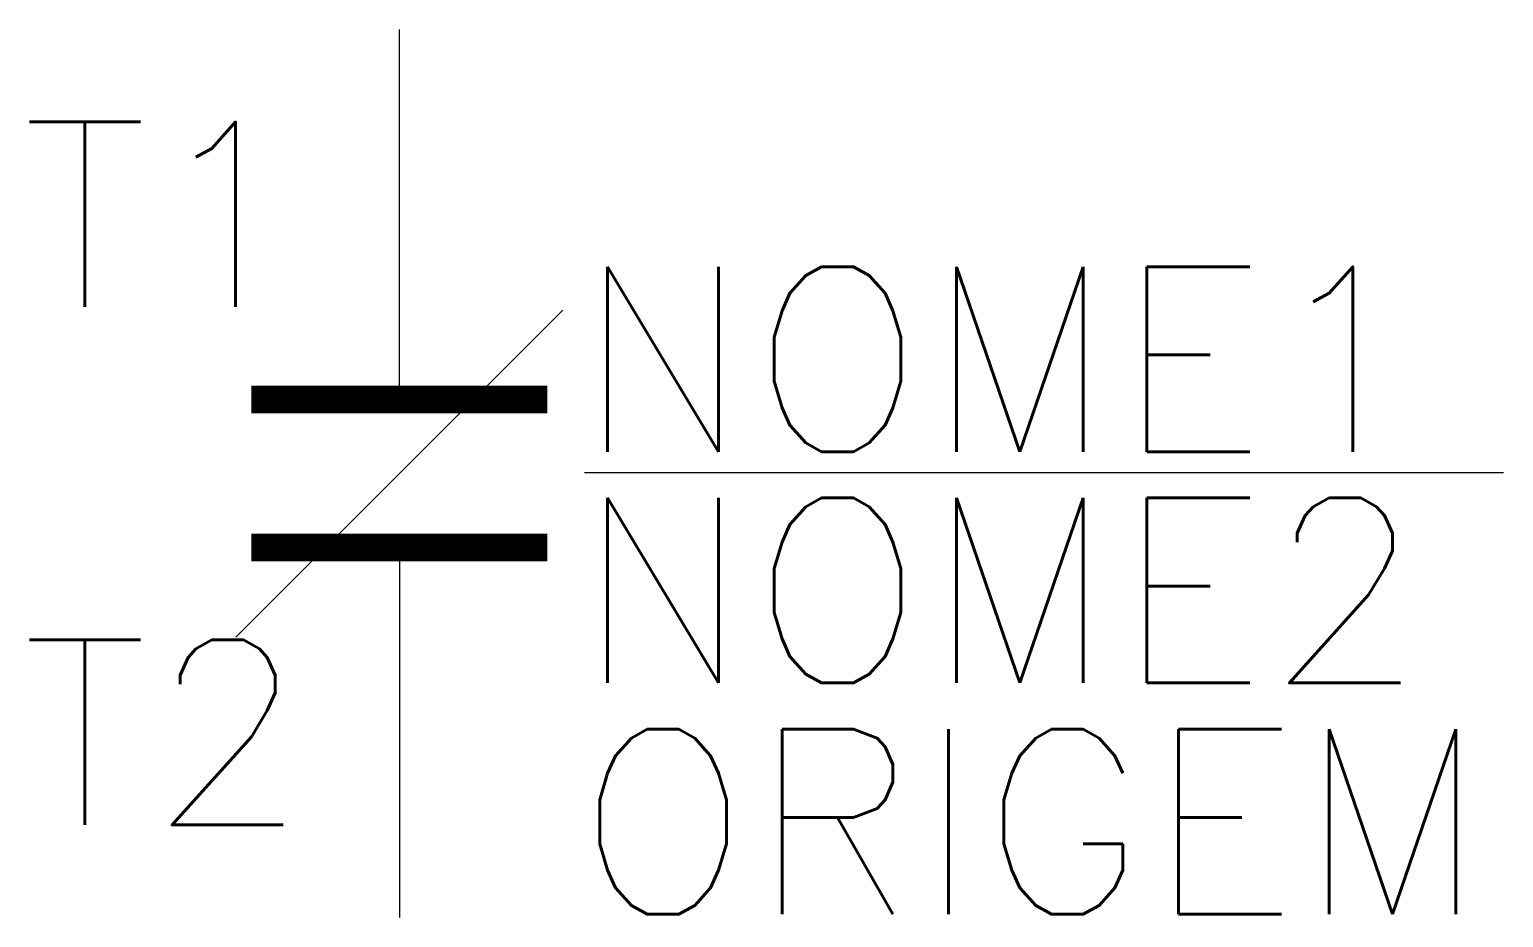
# Model space of a CAD drawing. Header units: millimetres. Extents: x 271.7 to 287.6, y 52 to 61.6.
import ezdxf
from ezdxf.enums import TextEntityAlignment as Align

# ---------------------------------------------------------------- set-up
doc = ezdxf.new("R2010")
doc.units = ezdxf.units.MM
doc.header["$LTSCALE"] = 10
doc.styles.add('ROMANS', font='romans')

msp = doc.modelspace()

# ---------------------------------------------------------------- linework, layer by layer
for p, q in [((275.702, 57.559), (275.702, 61.559)), ((273.934, 54.991), (277.47, 58.526)), ((277.702, 56.768), (287.64, 56.768)), ((275.702, 55.959), (275.702, 51.959))]:
    msp.add_line(p, q)
at = {"color": 5, "const_width": 0.3}
for points in [[(274.102, 57.559), (277.302, 57.559)], [(274.102, 55.959), (277.302, 55.959)]]:
    msp.add_lwpolyline(points, dxfattribs=at)

# ---------------------------------------------------------------- texts
at = {"style": 'ROMANS'}
for tag, p in [('T1', (274.702, 59.559)), ('T2', (274.702, 53.959))]:
    msp.add_attdef(tag, text='', height=2, dxfattribs=at).set_placement(p, align=Align.MIDDLE_RIGHT)
for tag, text, p in [('NOME1', '', (277.61, 57.994)), ('NOME2', '', (277.61, 55.494)), ('ORIGEM', 'ORIGEM', (277.61, 52.994))]:
    msp.add_attdef(tag, text=text, height=2, dxfattribs=at).set_placement(p, align=Align.MIDDLE_LEFT)

doc.saveas('drawing.dxf')
